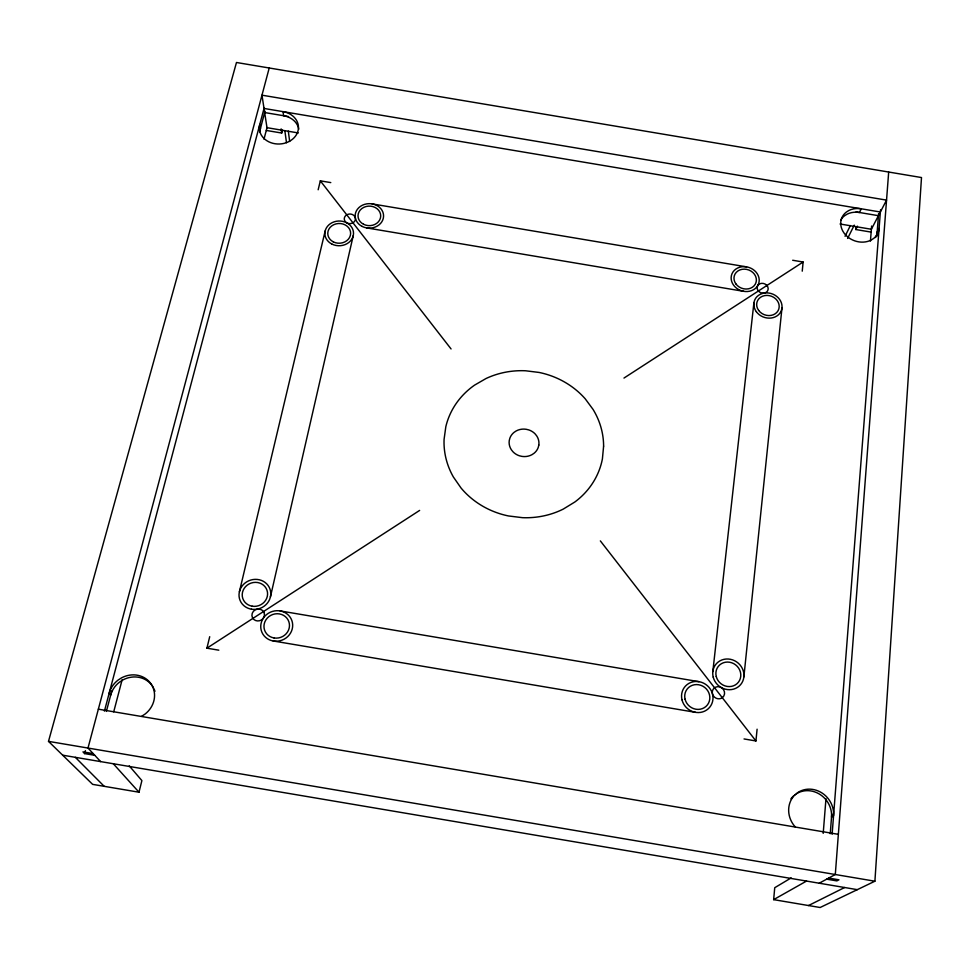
<?xml version="1.0" encoding="UTF-8"?>
<svg xmlns="http://www.w3.org/2000/svg" width="970" height="970" viewBox="0 0 970 970"><rect width="100%" height="100%" fill="white"/><g stroke="black" fill="none" stroke-linecap="round" stroke-linejoin="round"><path stroke-width="1.45" d="M791.18 877.898L774.739 887.708L773.648 899.639L820.123 907.508L874.904 881.209L921.5 177.546L236.474 62.492L48.5 741.371L92.635 784.366L138.989 792.211L141.899 780.595L129.24 765.876M888.678 172.042L835.303 874.503L819.226 883.209M830.235 833.739L831.787 813.842M876.844 236.219L878.602 213.594M832.114 834.321L880.53 209.835M823.203 833.351L825.979 798.613M870.429 241.13L871.63 226.022M871.218 232.121L855.807 229.526L856.061 226.507M744.038 738.946L755.933 740.959L757.097 729.197M802.238 271.163L803.136 262.021L792.672 260.263M743.881 676.914L781.99 307.829M712.817 671.664L753.872 303.101M270.412 596.95L353.238 235.698M239.408 591.712L325.168 230.969M218.808 650.179L206.925 648.178L209.714 636.696M318.16 189.768L320.33 180.844L330.782 182.602M266.326 130.453L281.7 133.035L282.464 130.113M113.72 711.822L122.171 679.594M263.986 139.183L267.053 127.458M104.421 711.143L264.179 107.852M106.373 711.41L111.792 690.919M259.572 131.799L264.98 111.307M94.769 755.315L84.62 753.605L85.396 750.671M269.223 67.985L87.991 748.052L100.65 761.608M845.052 236.304L850.363 225.561M847.61 238.45L854.255 225.137M855.807 229.526L857.492 226.18M757.837 285.459A14.223 12.246 18.4 0 0 744.087 266.641A14.223 12.246 18.4 0 0 733.599 285.204A14.223 12.246 18.4 0 0 757.837 285.459L757.97 285.289M794.903 794.915L798.237 792.272A23.656 21.728 51.6 0 1 822.293 793.169A23.656 21.728 51.6 0 1 833.557 815.734L831.532 817.116A23.535 21.631 51.7 0 0 820.329 794.66A23.535 21.631 51.7 0 0 796.394 793.763M141.584 716.345L145.051 714.078A23.619 21.679 -32.8 0 0 151.308 684.286A23.619 21.679 -32.8 0 0 121.541 677.86L118.085 680.079A23.619 21.679 -32.8 0 0 109.161 693.235L110.653 695.211A23.51 21.582 -32.9 0 1 119.54 682.116L122.972 679.909A23.51 21.582 -32.9 0 1 153.502 687.863M206.925 648.178L419.634 510.414M623.965 378.07L803.136 262.021M773.648 899.639L806.543 881.063M808.507 905.543L844.615 887.514M264.022 108.446L880.36 212.006M264.652 112.544L288.551 116.558M856.037 211.921L878.444 215.692M298.336 132.951L266.992 127.688L261.973 95.181L886.544 200.123L871.375 229.26L840.032 223.997M372.068 203.882L746.573 266.871M366.648 227.901L743.772 291.339M280.112 610.918L699.03 681.68M273.31 641L695.514 712.332M98.346 709.179L838.359 834.333M48.5 741.371L874.904 881.209M93.168 753.605L82.971 751.883L84.62 753.605M828.719 878.068L838.953 879.802L836.867 880.893L826.695 879.172M62.674 755.181L857.31 889.66M75.333 757.327L104.214 786.33M113.308 763.754L138.989 792.211M320.33 180.844L451.062 348.945M600.345 540.896L755.933 740.959M281.118 128.877L281.7 133.035M284.877 130.877L286.489 142.687M288.296 131.095L289.678 141.499M840.663 220.251A19.509 16.32 21.2 0 1 844.397 215.886L846.919 214.261A19.509 16.32 21.2 0 1 859.456 212.491L861.287 208.805A19.594 16.369 21.2 0 0 848.702 210.575L846.179 212.2A19.594 16.369 21.2 0 0 845.403 234.716A19.594 16.369 21.2 0 0 871.23 240.014L873.764 238.365A19.594 16.369 21.2 0 0 879.087 228.459L877.159 232.085A19.509 16.32 21.2 0 1 875.57 237.541M260.008 131.265A19.485 16.296 -2.6 0 1 260.457 128.44L259.802 124.378A19.57 16.345 -2.5 0 0 267.041 140.832A19.57 16.345 -2.5 0 0 288.066 141.996L290.927 140.407A19.57 16.345 -2.5 0 0 297.972 123.784A19.57 16.345 -2.5 0 0 283.046 111.635L283.604 115.733A19.485 16.296 -2.6 0 1 298.772 129.18M154.06 688.979A23.51 21.582 -32.9 0 1 154.945 691.331M795.23 826.889A23.656 21.728 51.6 0 1 795.242 794.576M790.902 798.868A23.535 21.631 51.7 0 1 793.411 796.055M603.607 446.164L602.406 458.883A79.952 73.356 9.2 0 1 574.846 501.999L563.243 509.104A79.952 73.356 9.2 0 1 522.515 517.677L508.413 515.943A79.952 73.356 9.2 0 1 461.065 488.043L453.366 476.973A79.952 73.356 9.2 0 1 444.078 439.386L445.824 426.715A79.952 73.356 9.2 0 1 474.585 385.126L486.055 378.506A79.952 73.356 9.2 0 1 525.522 370.77L539.077 372.444A79.952 73.356 9.2 0 1 585.225 398.815L593.046 409.401A79.952 73.356 9.2 0 1 603.607 446.164M538.823 445.072L538.241 447.4A14.95 13.713 9.2 0 1 534.046 453.281L531.972 454.675A14.95 13.713 9.2 0 1 521.957 456.397L519.411 455.791A14.95 13.713 9.2 0 1 512.924 451.729L511.36 449.765A14.95 13.713 9.2 0 1 509.262 440.501L509.868 438.185A14.95 13.713 9.2 0 1 514.088 432.341L516.161 430.959A14.95 13.713 9.2 0 1 526.116 429.274L528.65 429.88A14.95 13.713 9.2 0 1 535.113 433.893L536.677 435.845A14.95 13.713 9.2 0 1 538.823 445.072M722.395 697.624L721.522 698.182A6.317 5.917 39.7 0 1 713.386 695.902A6.317 5.917 39.7 0 1 714.466 687.839L715.339 687.281A6.317 5.917 39.7 0 1 722.395 697.624M353.068 222.748L352.219 223.173A5.59 4.814 -0.7 0 1 345.017 221.233A5.59 4.814 -0.7 0 1 346.654 214.879L347.502 214.467A5.59 4.814 -0.7 0 1 354.693 216.395A5.59 4.814 -0.7 0 1 353.068 222.748M766.979 285.58L766.324 284.901A5.59 4.814 19.3 0 0 758.867 284.38A5.59 4.814 19.3 0 0 758.322 290.915L758.976 291.594A5.59 4.814 19.3 0 0 766.433 292.128A5.59 4.814 19.3 0 0 766.979 285.58M263.913 612.349L263.391 611.452A6.317 5.905 -21.1 0 0 252.442 617.623L252.976 618.508A6.317 5.905 -21.1 0 0 261.185 620.085A6.317 5.905 -21.1 0 0 263.913 612.349M756.321 311.697A14.332 12.392 20 0 0 780.704 311.94A14.332 12.392 20 0 0 766.749 292.879A14.332 12.392 20 0 0 756.321 311.697M273.37 641.012A16.09 15.144 -20.9 0 0 291.909 620.679A16.09 15.144 -20.9 0 0 264.858 616.192A16.09 15.144 -20.9 0 0 273.37 641.012M274.037 637.957A12.852 12.101 -20.9 0 0 288.866 621.721A12.852 12.101 -20.9 0 0 267.247 618.132A12.852 12.101 -20.9 0 0 274.037 637.957M685.075 699.224A12.865 12.113 39.5 0 0 705.966 706.451A12.865 12.113 39.5 0 0 700.801 685.293A12.865 12.113 39.5 0 0 685.075 699.224M681.995 699.819A16.102 15.168 39.5 0 0 708.161 708.852A16.102 15.168 39.5 0 0 701.674 682.359A16.102 15.168 39.5 0 0 681.995 699.819M716.248 676.526A12.792 11.931 38.2 0 0 737.03 683.68A12.792 11.931 38.2 0 0 731.744 662.777A12.792 11.931 38.2 0 0 716.248 676.526M713.205 677.109A16.017 14.938 38.2 0 0 739.225 686.057A16.017 14.938 38.2 0 0 732.592 659.879A16.017 14.938 38.2 0 0 713.205 677.109M758.661 310.436A11.446 9.894 20 0 0 778.122 310.63A11.446 9.894 20 0 0 766.991 295.401A11.446 9.894 20 0 0 758.661 310.436M735.927 283.955A11.361 9.785 18.4 0 0 755.29 284.174A11.361 9.785 18.4 0 0 744.317 269.139A11.361 9.785 18.4 0 0 735.927 283.955M363.544 224.264A11.349 9.773 0.2 0 0 380.713 216.031A11.349 9.773 0.2 0 0 363.835 207.337A11.349 9.773 0.2 0 0 363.544 224.264M362.077 226.398A14.21 12.234 0.2 0 0 383.574 216.08A14.21 12.234 0.2 0 0 362.428 205.203A14.21 12.234 0.2 0 0 362.077 226.398M333.268 241.845A11.446 9.882 -1.4 0 0 350.631 233.503A11.446 9.882 -1.4 0 0 333.692 224.737A11.446 9.882 -1.4 0 0 333.268 241.845M331.776 244.004A14.32 12.367 -1.4 0 0 353.516 233.552A14.32 12.367 -1.4 0 0 332.298 222.579A14.32 12.367 -1.4 0 0 331.776 244.004M251.485 609.208A16.005 14.914 -19.6 0 0 270.036 589.202A16.005 14.914 -19.6 0 0 243.167 584.752A16.005 14.914 -19.6 0 0 251.485 609.208M252.176 606.201A12.78 11.907 -19.6 0 0 266.992 590.233A12.78 11.907 -19.6 0 0 245.531 586.668A12.78 11.907 -19.6 0 0 252.176 606.201"/></g></svg>
